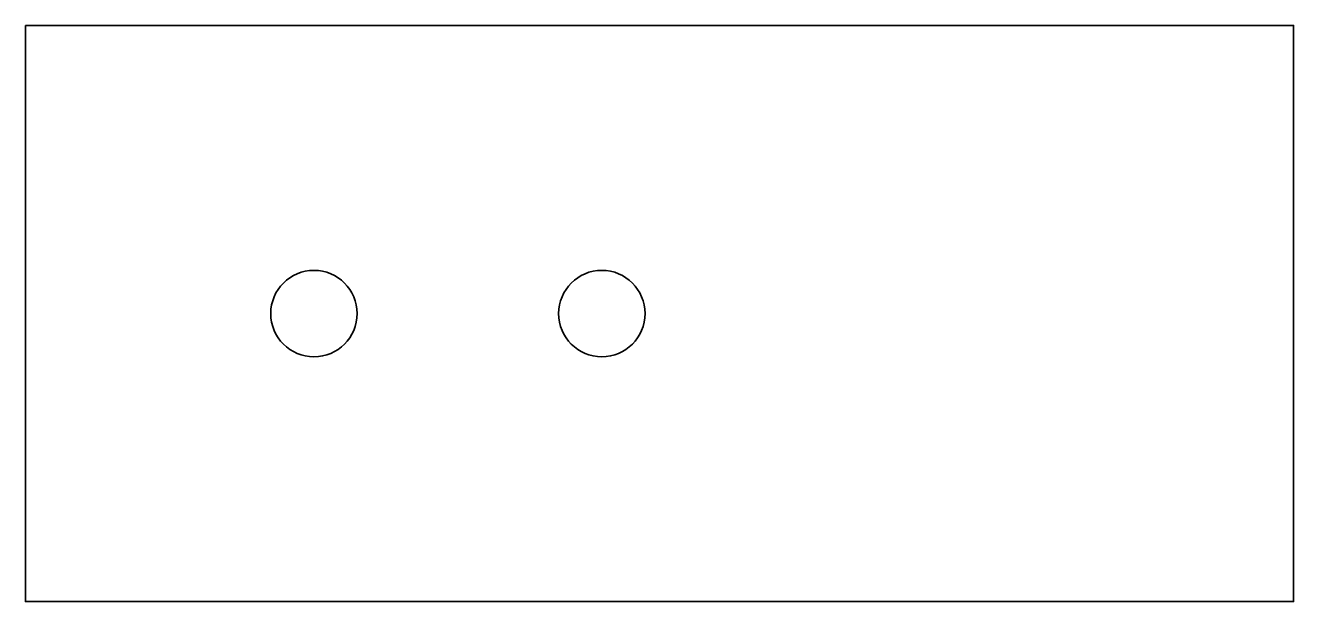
# Model space of a CAD drawing. Header units: millimetres. Extents: x 0.2 to 44.2, y 0.2 to 20.2.
import ezdxf

# ---------------------------------------------------------------- set-up
doc = ezdxf.new("R2010")
doc.units = ezdxf.units.MM
doc.header["$MEASUREMENT"] = 0
doc.layers.add('_레이어 2', color=7, linetype='Continuous', lineweight=0)

# ---------------------------------------------------------------- blocks, each defined once
blk = doc.blocks.new('Block_1')
at = {"layer": '_레이어 2', "color": 18, "lineweight": 35, "true_color": 0x000000}
blk.add_lwpolyline([(0.176, 20.175), (44.175, 20.175), (44.175, 0.176), (0.176, 0.176)], close=True, dxfattribs=at)
for centre in [(10.188, 10.174), (20.175, 10.174)]:
    blk.add_circle(centre, 1.499, dxfattribs=at)
blk = doc.blocks.new('Block_0')
at = {"layer": '_레이어 2'}
blk.add_blockref('Block_1', (0, 0), dxfattribs=at)

msp = doc.modelspace()

# ---------------------------------------------------------------- block references
at = {"layer": '_레이어 2'}
msp.add_blockref('Block_0', (0, 0), dxfattribs=at)

doc.saveas('drawing.dxf')
